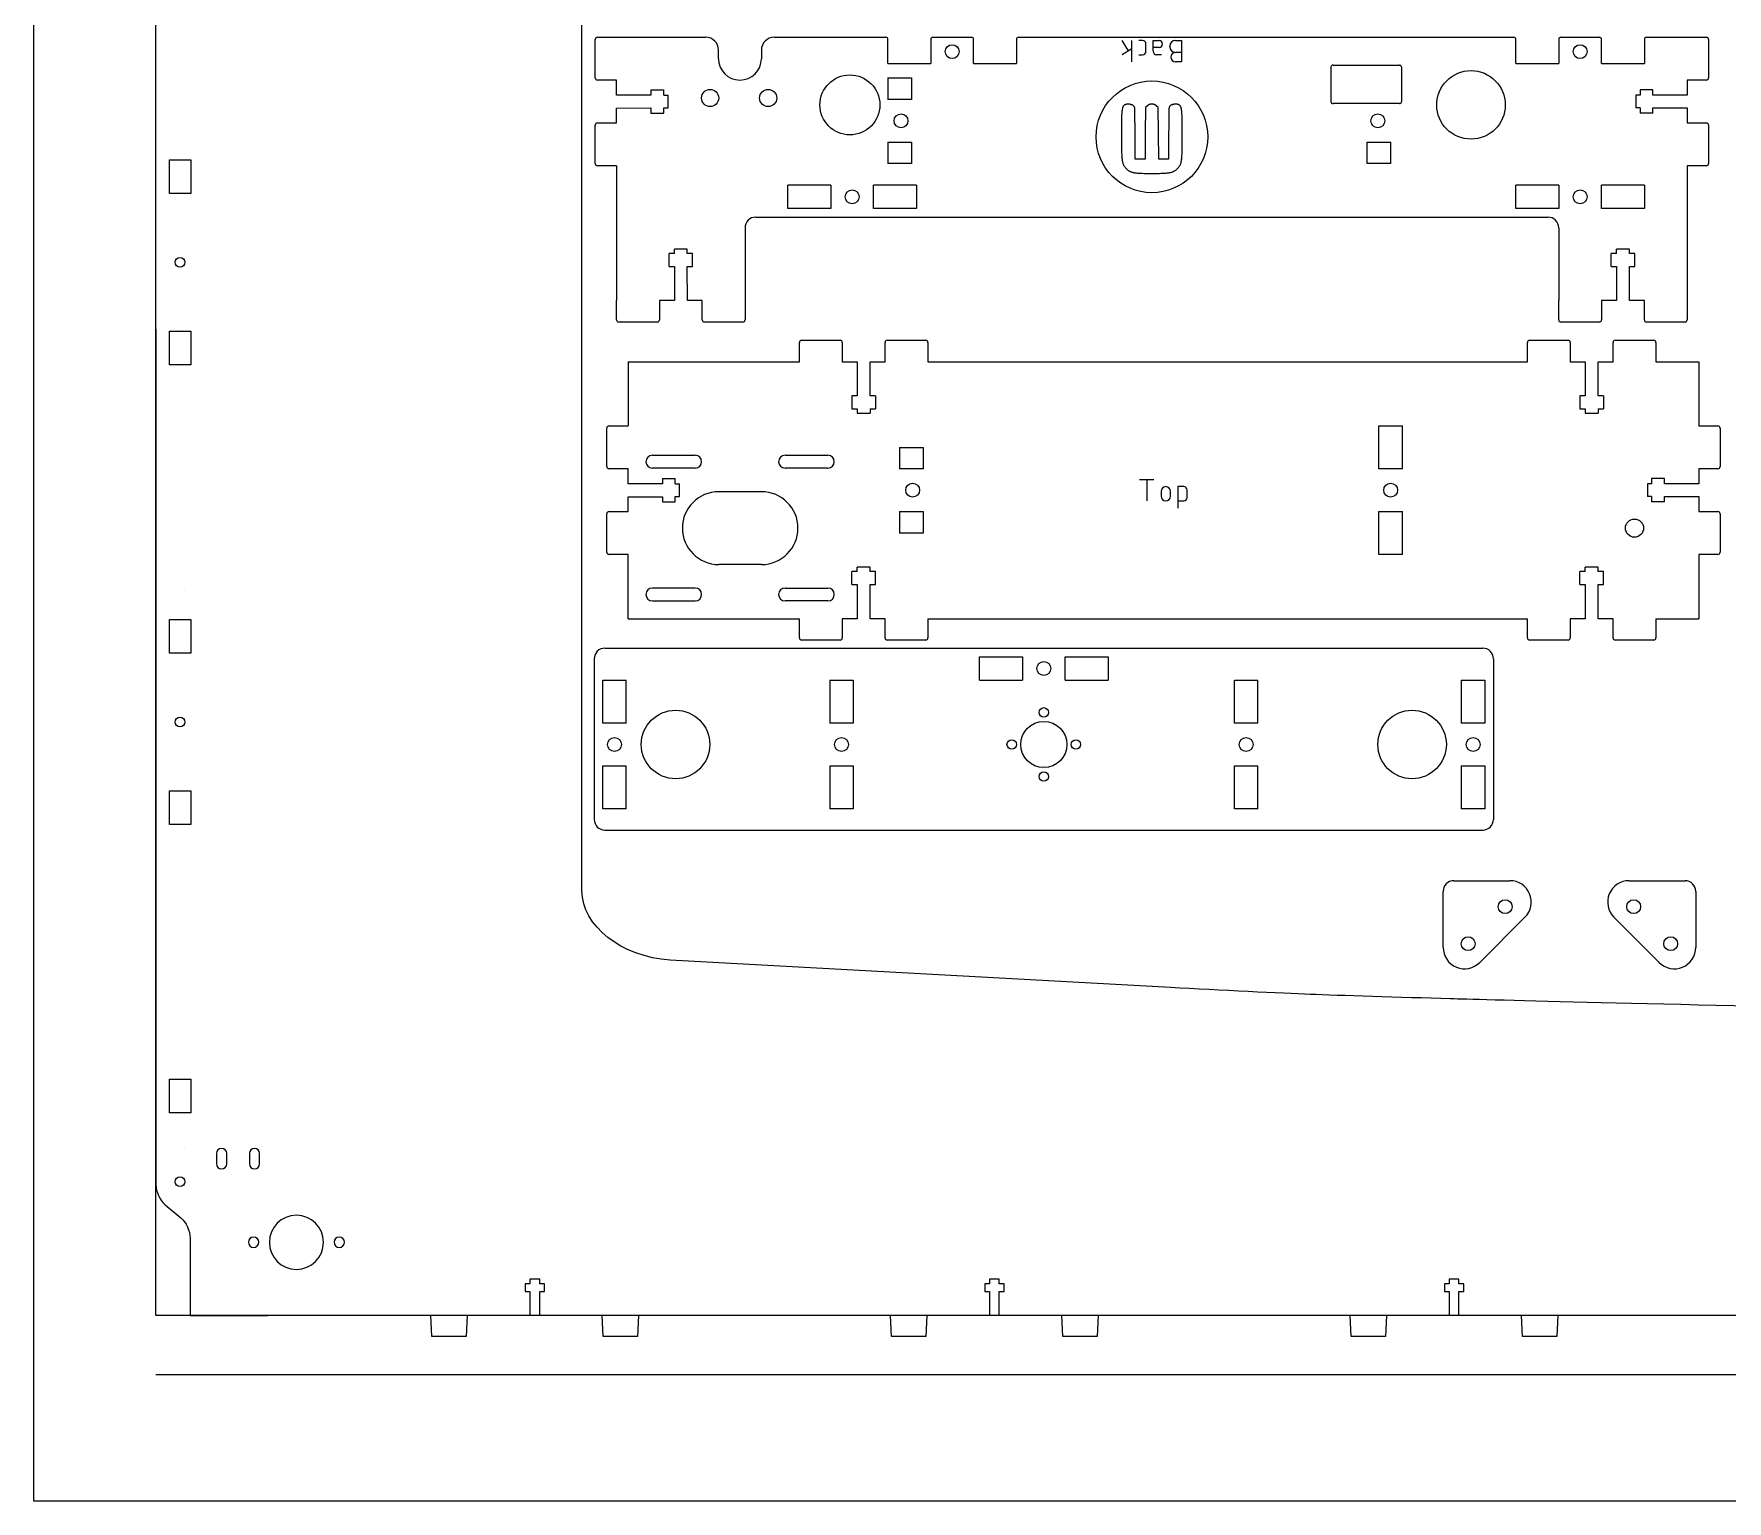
# Model space of a CAD drawing. Header units: millimetres. Extents: x 0 to 1200, y 0 to 900.
# Drawn here: x 0 to 395.4, y 0 to 342.6 of the extents above; entities that cross this region are included whole.
import ezdxf

# ---------------------------------------------------------------- set-up
doc = ezdxf.new("R2010")
doc.units = ezdxf.units.MM
doc.layers.get('0').update_dxf_attribs({"color": 1, "linetype": 'CONTINUOUS', "lineweight": 25, "true_color": 0xff0000})
for name, color, linetype, lineweight, true_color in [('Changes', 1, 'CONTINUOUS', 0, 0xff0000), ('Front', 1, 'CONTINUOUS', 0, 0xff0000), ('Laser Table', 3, 'CONTINUOUS', 0, 0x00ff00), ('New Front', 1, 'CONTINUOUS', 0, 0xff0000), ('Referance lines', 3, 'CONTINUOUS', 0, 0x00ff00), ('Text', 5, 'CONTINUOUS', 0, 0x0000ff)]:
    doc.layers.add(name, color=color, linetype=linetype, lineweight=lineweight, true_color=true_color)

msp = doc.modelspace()

# ---------------------------------------------------------------- linework, layer by layer
for p, q in [((131.09, 332.3), (131.09, 341.3)), ((131.59, 341.8), (136.09, 341.8)), ((136.09, 341.8), (156.89, 341.8)), ((172.89, 341.8), (198.96, 341.8)), ((199.46, 335.7), (199.46, 341.3)), ((209.46, 341.3), (209.46, 335.7)), ((209.96, 341.8), (218.96, 341.8)), ((219.46, 335.7), (219.46, 341.3)), ((229.46, 341.3), (229.46, 335.7)), ((229.96, 341.8), (345.59, 341.8)), ((346.09, 335.7), (346.09, 341.3)), ((356.09, 341.3), (356.09, 335.7)), ((356.59, 341.8), (365.59, 341.8)), ((366.09, 335.7), (366.09, 341.3)), ((376.09, 341.3), (376.09, 335.7)), ((376.59, 341.8), (386.09, 341.8)), ((386.09, 341.8), (390.59, 341.8)), ((391.09, 341.3), (391.09, 332.3)), ((159.89, 336.8), (159.89, 338.8)), ((169.89, 338.8), (169.89, 336.8)), ((199.46, 335.7), (209.46, 335.7)), ((199.46, 332.3), (199.46, 327.3)), ((199.46, 332.3), (204.96, 332.3)), ((204.96, 332.3), (204.96, 327.3)), ((219.46, 335.7), (229.46, 335.7)), ((302.89, 334.8), (302.89, 326.8)), ((303.39, 335.3), (318.89, 335.3)), ((319.39, 334.8), (319.39, 326.8)), ((346.09, 335.7), (356.09, 335.7)), ((366.09, 335.7), (376.09, 335.7)), ((136.09, 331.8), (131.59, 331.8)), ((136.08, 328.3), (136.09, 331.8)), ((144.09, 328.3), (136.08, 328.3)), ((144.09, 329.55), (147.09, 329.55)), ((144.09, 329.55), (144.09, 328.3)), ((147.09, 328.3), (147.09, 329.55)), ((147.09, 328.3), (148.09, 328.3)), ((148.09, 325.3), (148.09, 328.3)), ((375.09, 328.3), (374.09, 328.3)), ((374.09, 328.3), (374.09, 325.3)), ((378.09, 329.55), (375.09, 329.56)), ((375.09, 329.56), (375.09, 328.3)), ((378.09, 328.32), (378.09, 329.55)), ((386.09, 328.32), (378.09, 328.32)), ((390.59, 331.8), (386.09, 331.8)), ((386.09, 331.8), (386.09, 328.32)), ((136.09, 325.28), (144.09, 325.29)), ((136.09, 321.8), (136.09, 325.28)), ((144.09, 325.29), (144.09, 324.05)), ((147.09, 324.05), (147.09, 325.3)), ((147.09, 325.3), (148.09, 325.3)), ((204.96, 327.3), (199.46, 327.3)), ((318.89, 326.3), (303.39, 326.3)), ((375.09, 325.3), (374.09, 325.3)), ((375.09, 325.3), (375.09, 324.05)), ((378.09, 324.05), (378.09, 325.3)), ((378.09, 325.3), (386.09, 325.3)), ((386.09, 325.3), (386.09, 321.8)), ((131.09, 312.3), (131.09, 321.3)), ((131.59, 321.8), (136.09, 321.8)), ((144.09, 324.05), (147.09, 324.05)), ((378.09, 324.05), (375.09, 324.05)), ((386.09, 321.8), (390.59, 321.8)), ((391.09, 321.3), (391.09, 312.3)), ((199.46, 317.3), (199.46, 312.3)), ((199.46, 317.3), (204.96, 317.3)), ((204.96, 317.3), (204.96, 312.3)), ((311.39, 317.3), (316.89, 317.3)), ((311.39, 312.3), (311.39, 317.3)), ((316.89, 312.3), (316.89, 317.3)), ((136.09, 311.8), (131.59, 311.8)), ((136.09, 311.8), (136.09, 280.3)), ((204.96, 312.3), (199.46, 312.3)), ((316.89, 312.3), (311.39, 312.3)), ((390.59, 311.8), (386.09, 311.8)), ((386.09, 311.8), (386.09, 280.3)), ((186.09, 307.3), (176.09, 307.3)), ((176.09, 301.8), (176.09, 307.3)), ((186.09, 307.3), (186.09, 301.8)), ((206.09, 307.3), (196.09, 307.3)), ((196.09, 301.8), (196.09, 307.3)), ((206.09, 307.3), (206.09, 301.8)), ((356.09, 307.3), (346.09, 307.3)), ((346.09, 301.8), (346.09, 307.3)), ((356.09, 307.3), (356.09, 301.8)), ((376.09, 307.3), (366.09, 307.3)), ((366.09, 301.8), (366.09, 307.3)), ((376.09, 307.3), (376.09, 301.8)), ((186.09, 301.8), (176.09, 301.8)), ((206.09, 301.8), (196.09, 301.8)), ((356.09, 301.8), (346.09, 301.8)), ((376.09, 301.8), (366.09, 301.8)), ((166.09, 297.3), (166.09, 280.3)), ((168.59, 299.8), (353.59, 299.8)), ((356.09, 297.3), (356.09, 280.3)), ((149.59, 291.3), (148.34, 291.3)), ((148.34, 288.3), (148.34, 291.3)), ((152.59, 292.3), (149.59, 292.3)), ((149.59, 291.3), (149.59, 292.3)), ((152.59, 291.3), (152.59, 292.3)), ((153.84, 291.3), (152.59, 291.3)), ((153.84, 288.3), (153.84, 291.3)), ((369.59, 291.3), (368.34, 291.3)), ((368.34, 288.3), (368.34, 291.3)), ((372.59, 292.3), (369.59, 292.3)), ((369.59, 291.3), (369.59, 292.3)), ((372.59, 291.3), (372.59, 292.3)), ((373.84, 291.3), (372.59, 291.3)), ((373.84, 288.3), (373.84, 291.3)), ((148.34, 288.3), (149.59, 288.3)), ((149.59, 288.3), (149.59, 280.3)), ((152.6, 288.3), (153.84, 288.3)), ((152.61, 280.3), (152.6, 288.3)), ((368.34, 288.3), (369.59, 288.3)), ((369.59, 288.3), (369.59, 280.3)), ((372.6, 288.3), (373.84, 288.3)), ((372.61, 280.3), (372.6, 288.3)), ((136.09, 275.8), (136.09, 280.3)), ((146.09, 280.3), (146.09, 275.8)), ((149.59, 280.3), (146.09, 280.3)), ((156.09, 280.3), (152.61, 280.3)), ((156.09, 275.8), (156.09, 280.3)), ((166.09, 280.3), (166.09, 275.8)), ((356.09, 275.8), (356.09, 280.3)), ((366.09, 280.3), (366.09, 275.8)), ((369.59, 280.3), (366.09, 280.3)), ((376.09, 280.3), (372.61, 280.3)), ((376.09, 275.8), (376.09, 280.3)), ((386.09, 280.3), (386.09, 275.8)), ((145.59, 275.3), (136.59, 275.3)), ((165.59, 275.3), (156.59, 275.3)), ((365.59, 275.3), (356.59, 275.3)), ((385.59, 275.3), (376.59, 275.3)), ((178.79, 266.04), (178.79, 270.54)), ((179.29, 271.04), (188.29, 271.04)), ((188.79, 270.54), (188.79, 266.04)), ((198.79, 266.04), (198.79, 270.54)), ((199.29, 271.04), (208.29, 271.04)), ((208.79, 270.54), (208.79, 266.04)), ((348.79, 266.04), (348.79, 270.54)), ((349.29, 271.04), (358.29, 271.04)), ((358.79, 270.54), (358.79, 266.04)), ((368.79, 266.04), (368.79, 270.54)), ((369.29, 271.04), (378.29, 271.04)), ((378.79, 270.54), (378.79, 266.04)), ((138.79, 266.04), (138.79, 251.04)), ((138.79, 266.04), (178.79, 266.04)), ((188.79, 266.04), (192.27, 266.04)), ((192.27, 266.04), (192.27, 258.04)), ((195.29, 266.05), (198.79, 266.04)), ((195.29, 258.04), (195.29, 266.05)), ((208.79, 266.04), (348.79, 266.04)), ((358.79, 266.04), (362.27, 266.04)), ((362.27, 266.04), (362.27, 258.04)), ((365.29, 266.05), (368.79, 266.04)), ((365.29, 258.04), (365.29, 266.05)), ((378.79, 266.04), (388.79, 266.04)), ((388.79, 266.04), (388.79, 251.04)), ((191.04, 258.04), (191.03, 255.04)), ((192.27, 258.04), (191.04, 258.04)), ((196.54, 258.04), (195.29, 258.04)), ((196.54, 258.04), (196.53, 255.04)), ((361.04, 258.04), (361.03, 255.04)), ((362.27, 258.04), (361.04, 258.04)), ((366.54, 258.04), (365.29, 258.04)), ((366.54, 258.04), (366.53, 255.04)), ((191.03, 255.04), (192.29, 255.04)), ((192.29, 255.04), (192.29, 254.04)), ((192.29, 254.04), (195.29, 254.04)), ((195.29, 255.04), (195.29, 254.04)), ((195.29, 255.04), (196.53, 255.04)), ((361.03, 255.04), (362.29, 255.04)), ((362.29, 255.04), (362.29, 254.04)), ((362.29, 254.04), (365.29, 254.04)), ((365.29, 255.04), (365.29, 254.04)), ((365.29, 255.04), (366.53, 255.04)), ((133.79, 241.54), (133.79, 250.54)), ((134.29, 251.04), (138.79, 251.04)), ((314.09, 251.04), (319.59, 251.04)), ((314.09, 241.04), (314.09, 251.04)), ((319.59, 241.04), (319.59, 251.04)), ((388.79, 251.04), (393.29, 251.04)), ((393.79, 250.54), (393.79, 241.54)), ((202.16, 246.04), (202.16, 241.04)), ((202.16, 246.04), (207.66, 246.04)), ((207.66, 246.04), (207.66, 241.04)), ((144.44, 244.19), (154.44, 244.19)), ((175.43, 244.19), (185.43, 244.19)), ((138.79, 241.04), (134.29, 241.04)), ((138.78, 237.54), (138.79, 241.04)), ((146.79, 237.54), (138.78, 237.54)), ((154.44, 241.19), (144.44, 241.19)), ((146.79, 238.79), (149.79, 238.79)), ((146.79, 238.79), (146.79, 237.54)), ((149.79, 237.54), (149.79, 238.79)), ((149.79, 237.54), (150.79, 237.54)), ((150.79, 234.54), (150.79, 237.54)), ((185.43, 241.19), (175.43, 241.19)), ((207.66, 241.04), (202.16, 241.04)), ((319.59, 241.04), (314.09, 241.04)), ((377.79, 237.54), (376.79, 237.54)), ((376.79, 237.54), (376.79, 234.54)), ((380.79, 238.79), (377.79, 238.8)), ((377.79, 238.8), (377.79, 237.54)), ((380.79, 237.56), (380.79, 238.79)), ((388.79, 237.56), (380.79, 237.56)), ((393.29, 241.04), (388.79, 241.04)), ((388.79, 241.04), (388.79, 237.56)), ((138.79, 231.04), (138.79, 234.52)), ((138.79, 234.52), (146.79, 234.52)), ((146.79, 234.52), (146.79, 233.29)), ((149.79, 233.29), (149.79, 234.54)), ((149.79, 234.54), (150.79, 234.54)), ((169.94, 235.69), (159.94, 235.69)), ((377.79, 234.54), (376.79, 234.54)), ((377.79, 234.54), (377.79, 233.29)), ((380.79, 233.29), (380.79, 234.54)), ((380.79, 234.54), (388.79, 234.54)), ((388.79, 234.54), (388.79, 231.04)), ((133.79, 221.54), (133.79, 230.54)), ((134.29, 231.04), (138.79, 231.04)), ((146.79, 233.29), (149.79, 233.29)), ((202.16, 231.04), (202.16, 226.04)), ((202.16, 231.04), (207.66, 231.04)), ((207.66, 231.04), (207.66, 226.04)), ((314.09, 231.04), (319.59, 231.04)), ((314.09, 221.04), (314.09, 231.04)), ((319.59, 221.04), (319.59, 231.04)), ((380.79, 233.29), (377.79, 233.29)), ((388.79, 231.04), (393.29, 231.04)), ((393.79, 230.54), (393.79, 221.54)), ((207.66, 226.04), (202.16, 226.04)), ((138.79, 221.04), (134.29, 221.04)), ((138.79, 206.04), (138.79, 221.04)), ((169.94, 218.69), (159.94, 218.69)), ((195.29, 218.04), (192.29, 218.04)), ((192.29, 217.04), (192.29, 218.04)), ((195.29, 217.04), (195.29, 218.04)), ((319.59, 221.04), (314.09, 221.04)), ((365.29, 218.04), (362.29, 218.04)), ((362.29, 217.04), (362.29, 218.04)), ((365.29, 217.04), (365.29, 218.04)), ((388.79, 221.04), (388.79, 206.04)), ((393.29, 221.04), (388.79, 221.04)), ((192.29, 217.04), (191.04, 217.04)), ((191.04, 214.04), (191.04, 217.04)), ((191.04, 214.04), (192.29, 214.04)), ((192.29, 214.04), (192.29, 206.04)), ((196.54, 217.04), (195.29, 217.04)), ((195.3, 214.04), (196.54, 214.04)), ((195.3, 206.04), (195.3, 214.04)), ((196.54, 214.04), (196.54, 217.04)), ((362.29, 217.04), (361.04, 217.04)), ((361.04, 214.04), (361.04, 217.04)), ((361.04, 214.04), (362.29, 214.04)), ((362.29, 214.04), (362.29, 206.04)), ((366.54, 217.04), (365.29, 217.04)), ((365.3, 214.04), (366.54, 214.04)), ((365.3, 206.04), (365.3, 214.04)), ((366.54, 214.04), (366.54, 217.04)), ((154.44, 213.2), (144.44, 213.2)), ((144.44, 210.2), (154.44, 210.2)), ((175.43, 213.2), (185.43, 213.2)), ((185.43, 210.2), (175.43, 210.2)), ((138.79, 206.04), (178.79, 206.04)), ((178.79, 201.54), (178.79, 206.04)), ((188.79, 206.04), (188.79, 201.54)), ((192.29, 206.04), (188.79, 206.04)), ((198.79, 206.04), (195.3, 206.04)), ((198.79, 201.54), (198.79, 206.04)), ((208.79, 206.04), (348.79, 206.04)), ((208.79, 206.04), (208.79, 201.54)), ((348.79, 201.54), (348.79, 206.04)), ((358.79, 206.04), (358.79, 201.54)), ((362.29, 206.04), (358.79, 206.04)), ((368.79, 206.04), (365.3, 206.04)), ((368.79, 201.54), (368.79, 206.04)), ((378.79, 206.04), (378.79, 201.54)), ((378.79, 206.04), (388.79, 206.04)), ((133.35, 199.17), (338.35, 199.17)), ((188.29, 201.04), (179.29, 201.04)), ((208.29, 201.04), (199.29, 201.04)), ((358.29, 201.04), (349.29, 201.04)), ((378.29, 201.04), (369.29, 201.04)), ((130.85, 196.67), (130.85, 159.17)), ((220.85, 191.67), (220.85, 197.17)), ((220.85, 197.17), (230.85, 197.17)), ((230.85, 197.17), (230.85, 191.67)), ((240.85, 191.67), (240.85, 197.17)), ((240.85, 197.17), (250.85, 197.17)), ((250.85, 197.17), (250.85, 191.67)), ((340.85, 196.67), (340.85, 159.17)), ((132.85, 191.67), (138.35, 191.67)), ((132.85, 181.67), (132.85, 191.67)), ((138.35, 181.67), (138.35, 191.67)), ((185.85, 191.67), (185.85, 181.67)), ((185.85, 191.67), (191.35, 191.67)), ((191.35, 191.67), (191.35, 181.67)), ((220.85, 191.67), (230.85, 191.67)), ((240.85, 191.67), (250.85, 191.67)), ((280.35, 191.67), (285.85, 191.67)), ((280.35, 181.67), (280.35, 191.67)), ((285.85, 181.67), (285.85, 191.67)), ((333.35, 191.67), (333.35, 181.67)), ((333.35, 191.67), (338.85, 191.67)), ((338.85, 191.67), (338.85, 181.67)), ((138.35, 181.67), (132.85, 181.67)), ((191.35, 181.67), (185.85, 181.67)), ((285.85, 181.67), (280.35, 181.67)), ((338.85, 181.67), (333.35, 181.67)), ((132.85, 171.67), (138.35, 171.67)), ((132.85, 161.67), (132.85, 171.67)), ((138.35, 161.67), (138.35, 171.67)), ((185.85, 171.67), (185.85, 161.67)), ((185.85, 171.67), (191.35, 171.67)), ((191.35, 171.67), (191.35, 161.67)), ((280.35, 171.67), (285.85, 171.67)), ((280.35, 161.67), (280.35, 171.67)), ((285.85, 161.67), (285.85, 171.67)), ((333.35, 171.67), (333.35, 161.67)), ((333.35, 171.67), (338.85, 171.67)), ((338.85, 171.67), (338.85, 161.67)), ((138.35, 161.67), (132.85, 161.67)), ((191.35, 161.67), (185.85, 161.67)), ((285.85, 161.67), (280.35, 161.67)), ((338.85, 161.67), (333.35, 161.67)), ((133.35, 156.67), (338.35, 156.67)), ((329.1, 129.3), (329.1, 142.37)), ((329.1, 129.3), (329.1, 142.37)), ((331.6, 144.87), (344.68, 144.87)), ((331.6, 144.87), (344.68, 144.87)), ((372.53, 144.87), (385.6, 144.87)), ((372.53, 144.87), (385.6, 144.87)), ((388.1, 142.37), (388.1, 129.3)), ((388.1, 142.37), (388.1, 129.3)), ((348.21, 136.34), (337.64, 125.76)), ((348.21, 136.34), (337.64, 125.76)), ((368.99, 136.34), (379.57, 125.76)), ((368.99, 136.34), (379.57, 125.76))]:
    msp.add_line(p, q)
for centre, radius in [((214.46, 338.45), 1.62), ((361.09, 338.45), 1.62), ((190.56, 326.01), 7), ((335.61, 326.01), 8), ((157.92, 327.62), 2), ((171.48, 327.62), 2), ((202.51, 322.3), 1.62), ((313.84, 322.3), 1.62), ((191.09, 304.55), 1.62), ((361.09, 304.55), 1.62), ((205.21, 236.04), 1.62), ((316.84, 236.04), 1.62), ((373.79, 227.19), 2.12), ((235.85, 194.42), 1.62), ((149.85, 176.67), 8), ((321.85, 176.67), 8), ((135.6, 176.67), 1.62), ((188.6, 176.67), 1.62), ((283.1, 176.67), 1.62), ((336.1, 176.67), 1.62), ((343.6, 138.8), 1.62), ((343.6, 138.8), 1.62), ((373.6, 138.8), 1.62), ((373.6, 138.8), 1.62), ((334.95, 130.15), 1.62), ((334.95, 130.15), 1.62), ((382.25, 130.15), 1.62), ((382.25, 130.15), 1.62)]:
    msp.add_circle(centre, radius)
for centre, radius, start, end in [((131.59, 341.3), 0.5, 90, 180), ((156.89, 338.8), 3, 0, 90), ((156.89, 338.8), 3, 0, 90), ((172.89, 338.8), 3, 90, 180), ((172.89, 338.8), 3, 90, 180), ((198.96, 341.3), 0.5, 0, 90), ((209.96, 341.3), 0.5, 90, 180), ((218.96, 341.3), 0.5, 0, 90), ((229.96, 341.3), 0.5, 90, 180), ((345.59, 341.3), 0.5, 0, 90), ((356.59, 341.3), 0.5, 90, 180), ((365.59, 341.3), 0.5, 0, 90), ((376.59, 341.3), 0.5, 90, 180), ((390.59, 341.3), 0.5, 360, 90), ((164.89, 336.8), 5, 180, 360), ((131.59, 332.3), 0.5, 180, 270), ((303.39, 334.8), 0.5, 90, 180), ((318.89, 334.8), 0.5, 0, 90), ((390.59, 332.3), 0.5, 270, 360), ((303.39, 326.8), 0.5, 180, 270), ((318.89, 326.8), 0.5, 270, 0), ((131.59, 321.3), 0.5, 90, 180), ((390.59, 321.3), 0.5, 360, 90), ((131.59, 312.3), 0.5, 180, 270), ((390.59, 312.3), 0.5, 270, 360), ((168.59, 297.3), 2.5, 90, 180), ((353.59, 297.3), 2.5, 0, 90), ((136.59, 275.8), 0.5, 180, 270), ((145.59, 275.8), 0.5, 270, 360), ((156.59, 275.8), 0.5, 180, 270), ((165.59, 275.8), 0.5, 270, 360), ((356.59, 275.8), 0.5, 180, 270), ((365.59, 275.8), 0.5, 270, 360), ((376.59, 275.8), 0.5, 180, 270), ((385.59, 275.8), 0.5, 270, 360), ((179.29, 270.54), 0.5, 90, 180), ((188.29, 270.54), 0.5, 0, 90), ((199.29, 270.54), 0.5, 90, 180), ((208.29, 270.54), 0.5, 0, 90), ((349.29, 270.54), 0.5, 90, 180), ((358.29, 270.54), 0.5, 0, 90), ((369.29, 270.54), 0.5, 90, 180), ((378.29, 270.54), 0.5, 0, 90), ((134.29, 250.54), 0.5, 90, 180), ((393.29, 250.54), 0.5, 360, 90), ((134.29, 241.54), 0.5, 180, 270), ((144.44, 242.69), 1.5, 90, 270), ((154.44, 242.69), 1.5, 270, 90), ((175.43, 242.69), 1.5, 90, 270), ((185.43, 242.69), 1.5, 270, 90), ((393.29, 241.54), 0.5, 270, 360), ((159.94, 227.19), 8.5, 90, 270), ((169.94, 227.19), 8.5, 270, 90), ((134.29, 230.54), 0.5, 90, 180), ((393.29, 230.54), 0.5, 360, 90), ((134.29, 221.54), 0.5, 180, 270), ((393.29, 221.54), 0.5, 270, 360), ((144.44, 211.7), 1.5, 90, 270), ((154.44, 211.7), 1.5, 270, 90), ((175.43, 211.7), 1.5, 90, 270), ((185.43, 211.7), 1.5, 270, 90), ((133.35, 196.67), 2.5, 90, 180), ((179.29, 201.54), 0.5, 180, 270), ((188.29, 201.54), 0.5, 270, 360), ((199.29, 201.54), 0.5, 180, 270), ((208.29, 201.54), 0.5, 270, 360), ((338.35, 196.67), 2.5, 0, 90), ((349.29, 201.54), 0.5, 180, 270), ((358.29, 201.54), 0.5, 270, 360), ((369.29, 201.54), 0.5, 180, 270), ((378.29, 201.54), 0.5, 270, 360), ((133.35, 159.17), 2.5, 180, 270), ((338.35, 159.17), 2.5, 270, 0), ((331.6, 142.37), 2.5, 90, 180), ((331.6, 142.37), 2.5, 90, 180), ((344.68, 139.87), 5, 315, 90), ((344.68, 139.87), 5, 315, 90), ((372.53, 139.87), 5, 90, 225), ((372.53, 139.87), 5, 90, 225), ((385.6, 142.37), 2.5, 0, 90), ((385.6, 142.37), 2.5, 0, 90), ((334.1, 129.3), 5, 180, 315), ((334.1, 129.3), 5, 180, 315), ((383.1, 129.3), 5, 225, 0), ((383.1, 129.3), 5, 225, 0)]:
    msp.add_arc(centre, radius, start, end)
at = {"layer": 'Changes'}
for centre, radius in [((235.85, 176.67), 5.37), ((235.85, 184.17), 1.1), ((228.35, 176.67), 1.1), ((243.35, 176.67), 1.1), ((235.85, 169.17), 1.1)]:
    msp.add_circle(centre, radius, dxfattribs=at)
at = {"layer": 'Front', "color": 1, "true_color": 0xff0000}
for points in [[(42.64, 81.16), (42.64, 78.76)], [(45.04, 78.76), (45.04, 81.16), (45.04, 81.16)], [(50.32, 81.16), (50.32, 78.76)], [(52.72, 78.76), (52.72, 81.16), (52.72, 81.16)]]:
    msp.add_lwpolyline(points, dxfattribs=at)
for points in [[(43.84, 82.36), (43.18, 82.36), (42.64, 81.82), (42.64, 81.16)], [(45.04, 81.16), (45.04, 81.82), (44.51, 82.36), (43.84, 82.36)], [(51.52, 82.36), (50.86, 82.36), (50.32, 81.82), (50.32, 81.16)], [(52.72, 81.16), (52.72, 81.82), (52.19, 82.36), (51.52, 82.36)], [(42.64, 78.76), (42.64, 78.1), (43.18, 77.56), (43.84, 77.56)], [(43.84, 77.56), (44.51, 77.56), (45.04, 78.1), (45.04, 78.76)], [(50.32, 78.76), (50.32, 78.1), (50.86, 77.56), (51.52, 77.56)], [(51.52, 77.56), (52.19, 77.56), (52.72, 78.1), (52.72, 78.76)]]:
    msp.add_open_spline(points, degree=3, dxfattribs=at)
at = {"layer": 'Laser Table'}
msp.add_line((0, 0), (0, 900), dxfattribs=at)
at = {"layer": 'Laser Table', "color": 3, "true_color": 0x00ff00}
msp.add_line((1200, 0), (0, 0), dxfattribs=at)
at = {"layer": 'New Front', "color": 1, "true_color": 0xff0000}
for p, q in [((28.5, 73.87), (28.5, 826)), ((36.5, 61.48), (36.5, 43.32)), ((118.12, 51.85), (115.83, 51.85)), ((115.83, 51.85), (115.83, 50.7)), ((118.12, 50.7), (118.12, 51.85)), ((225.46, 51.85), (223.17, 51.85)), ((223.17, 51.85), (223.17, 50.7)), ((225.46, 50.7), (225.46, 51.85)), ((332.8, 51.85), (330.51, 51.85)), ((330.51, 51.85), (330.51, 50.7)), ((332.8, 50.7), (332.8, 51.85)), ((115.83, 50.7), (114.71, 50.7)), ((114.71, 50.7), (114.71, 48.94)), ((114.71, 48.94), (115.83, 48.94)), ((115.83, 48.94), (115.83, 43.32)), ((119.24, 50.7), (118.12, 50.7)), ((118.12, 43.32), (118.12, 48.94)), ((118.12, 48.94), (119.24, 48.94)), ((119.24, 48.94), (119.24, 50.7)), ((223.17, 50.7), (222.05, 50.7)), ((222.05, 50.7), (222.05, 48.94)), ((222.05, 48.94), (223.17, 48.94)), ((223.17, 48.94), (223.17, 43.32)), ((226.58, 50.7), (225.46, 50.7)), ((225.46, 43.32), (225.46, 48.94)), ((225.46, 48.94), (226.58, 48.94)), ((226.58, 48.94), (226.58, 50.7)), ((330.51, 50.7), (329.39, 50.7)), ((329.39, 50.7), (329.39, 48.94)), ((329.39, 48.94), (330.51, 48.94)), ((330.51, 48.94), (330.51, 43.32)), ((333.92, 50.7), (332.8, 50.7)), ((332.8, 43.32), (332.8, 48.94)), ((332.8, 48.94), (333.92, 48.94)), ((333.92, 48.94), (333.92, 50.7)), ((36.5, 43.32), (54.61, 43.32)), ((92.74, 43.32), (53.41, 43.32)), ((92.94, 38.45), (92.74, 43.32)), ((101.17, 43.32), (100.97, 38.45)), ((115.83, 43.32), (101.17, 43.32)), ((132.75, 43.32), (118.12, 43.32)), ((132.95, 38.45), (132.75, 43.32)), ((141.19, 43.32), (140.99, 38.45)), ((200.08, 43.32), (141.19, 43.32)), ((200.28, 38.45), (200.08, 43.32)), ((208.51, 43.32), (208.31, 38.45)), ((223.17, 43.32), (208.51, 43.32)), ((240.09, 43.32), (225.46, 43.32)), ((240.29, 38.45), (240.09, 43.32)), ((248.53, 43.32), (248.33, 38.45)), ((307.42, 43.32), (248.53, 43.32)), ((307.62, 38.45), (307.42, 43.32)), ((315.85, 43.32), (315.65, 38.45)), ((330.51, 43.32), (315.85, 43.32)), ((347.43, 43.32), (332.8, 43.32)), ((347.63, 38.45), (347.43, 43.32)), ((355.87, 43.32), (355.67, 38.45)), ((414.76, 43.32), (355.87, 43.32)), ((100.97, 38.45), (92.94, 38.45)), ((140.99, 38.45), (132.95, 38.45)), ((208.31, 38.45), (200.28, 38.45)), ((248.33, 38.45), (240.29, 38.45)), ((315.65, 38.45), (307.62, 38.45)), ((355.67, 38.45), (347.63, 38.45))]:
    msp.add_line(p, q, dxfattribs=at)
for points in [[(127.98, 142.52), (127.98, 753.22)], [(31.66, 305.32), (31.66, 313.2), (36.62, 313.2), (36.62, 305.32), (31.66, 305.32), (31.66, 305.32)], [(35.27, 289.26), (35.27, 289.26)], [(28.5, 273.67), (28.5, 73.87)], [(31.66, 265.32), (31.66, 273.2), (36.62, 273.2), (36.62, 265.32), (31.66, 265.32), (31.66, 265.32)], [(35.27, 212.66), (35.27, 212.66)], [(31.66, 197.98), (31.66, 205.86), (36.62, 205.86), (36.62, 197.98), (31.66, 197.98), (31.66, 197.98)], [(35.27, 181.92), (35.27, 181.92)], [(31.66, 157.98), (31.66, 165.86), (36.62, 165.86), (36.62, 157.98), (31.66, 157.98), (31.66, 157.98)], [(265.46, 119.92), (148.62, 126.3)], [(31.66, 90.64), (31.66, 98.52), (36.62, 98.52), (36.62, 90.64), (31.66, 90.64), (31.66, 90.64)], [(190.53, 92.27), (190.53, 92.27)], [(35.14, 82.25), (35.14, 82.25)], [(35.27, 74.58), (35.27, 74.58)], [(30.66, 69.22), (34.34, 66.13)], [(51.32, 59.24), (51.32, 59.24)], [(71.32, 59.24), (71.32, 59.24)], [(61.32, 54.12), (61.32, 54.12)]]:
    msp.add_lwpolyline(points, dxfattribs=at)
for points in [[(33, 289.26), (33, 289.89), (33.51, 290.4), (34.14, 290.4)], [(34.14, 288.12), (33.51, 288.12), (33, 288.63), (33, 289.26)], [(34.14, 290.4), (34.76, 290.4), (35.27, 289.89), (35.27, 289.26)], [(35.27, 289.26), (35.27, 288.63), (34.76, 288.12), (34.14, 288.12)], [(33, 181.92), (33, 182.55), (33.51, 183.06), (34.14, 183.06)], [(34.14, 180.78), (33.51, 180.78), (33, 181.29), (33, 181.92)], [(34.14, 183.06), (34.76, 183.06), (35.27, 182.55), (35.27, 181.92)], [(35.27, 181.92), (35.27, 181.29), (34.76, 180.78), (34.14, 180.78)], [(148.62, 126.3), (137.27, 127.03), (127.98, 134.33), (127.98, 142.52)], [(298.06, 118.32), (291.5, 118.58), (276.83, 119.29), (265.46, 119.92)], [(330.71, 117.29), (319.32, 117.6), (304.63, 118.07), (298.06, 118.32)], [(571.68, 112.99), (486.86, 112.99), (330.71, 117.29), (330.71, 117.29)], [(33, 74.58), (33, 75.21), (33.51, 75.72), (34.14, 75.72)], [(34.14, 75.72), (34.76, 75.72), (35.27, 75.21), (35.27, 74.58)], [(28.5, 73.87), (28.5, 72.31), (29.47, 70.22), (30.66, 69.22)], [(34.14, 73.44), (33.51, 73.44), (33, 73.95), (33, 74.58)], [(35.27, 74.58), (35.27, 73.95), (34.76, 73.44), (34.14, 73.44)], [(34.34, 66.13), (35.53, 65.13), (36.5, 63.04), (36.5, 61.48)], [(61.32, 66.76), (57.83, 66.76), (55, 63.93), (55, 60.44)], [(67.64, 60.44), (67.64, 63.93), (64.81, 66.76), (61.32, 66.76)], [(51.32, 61.64), (50.66, 61.64), (50.12, 61.1), (50.12, 60.44)], [(50.12, 60.44), (50.12, 59.77), (50.66, 59.24), (51.32, 59.24)], [(52.52, 60.44), (52.52, 61.1), (51.98, 61.64), (51.32, 61.64)], [(51.32, 59.24), (51.98, 59.24), (52.52, 59.77), (52.52, 60.44)], [(55, 60.44), (55, 56.95), (57.83, 54.12), (61.32, 54.12)], [(61.32, 54.12), (64.81, 54.12), (67.64, 56.95), (67.64, 60.44)], [(71.32, 61.64), (70.66, 61.64), (70.12, 61.1), (70.12, 60.44)], [(70.12, 60.44), (70.12, 59.77), (70.66, 59.24), (71.32, 59.24)], [(72.52, 60.44), (72.52, 61.1), (71.98, 61.64), (71.32, 61.64)], [(71.32, 59.24), (71.98, 59.24), (72.52, 59.77), (72.52, 60.44)]]:
    msp.add_open_spline(points, degree=3, dxfattribs=at)
at = {"layer": 'Referance lines', "color": 3, "true_color": 0x00ff00}
for p, q in [((28.5, 43.32), (28.5, 856.68)), ((1171.5, 43.32), (28.5, 43.32))]:
    msp.add_line(p, q, dxfattribs=at)
at = {"layer": 'Referance lines'}
msp.add_line((1171.5, 29.5), (28.5, 29.51), dxfattribs=at)
at = {"layer": 'Text'}
for p, q in [((255.63, 338.65), (254.14, 341.05)), ((256.37, 336.05), (256.37, 341.05)), ((258.87, 341.05), (258.03, 341.05)), ((259.7, 338.55), (259.7, 340.22)), ((261.37, 338.55), (261.37, 341.05)), ((261.37, 341.05), (262.75, 341.05)), ((266.59, 341.05), (268.03, 341.05)), ((268.03, 341.05), (268.03, 336.05)), ((256.37, 339.11), (254.14, 337.72)), ((258.03, 337.72), (258.87, 337.72)), ((262.75, 339.39), (261.37, 339.39)), ((263.31, 337.72), (262.2, 337.72)), ((265.25, 339.61), (265.25, 339.72)), ((268.03, 338.27), (266.59, 338.27)), ((268.03, 336.05), (266.64, 336.05)), ((258.23, 238.54), (261.56, 238.54)), ((259.9, 238.54), (259.9, 233.54)), ((263.23, 235.76), (263.23, 234.65)), ((265.45, 234.65), (265.45, 235.76)), ((268.51, 236.87), (267.12, 236.87)), ((267.12, 236.87), (267.12, 231.87)), ((267.12, 233.54), (268.51, 233.54)), ((269.34, 234.37), (269.34, 236.04))]:
    msp.add_line(p, q, dxfattribs=at)
at = {"layer": 'Text', "lineweight": 5}
for p, q in [((254.08, 324.36), (254.06, 324.14)), ((254.09, 324.55), (254.08, 324.36)), ((254.11, 324.73), (254.09, 324.55)), ((254.14, 324.89), (254.11, 324.73)), ((254.16, 325.04), (254.14, 324.89)), ((254.19, 325.18), (254.16, 325.04)), ((254.22, 325.3), (254.19, 325.18)), ((254.25, 325.4), (254.22, 325.3)), ((254.29, 325.5), (254.25, 325.4)), ((254.33, 325.59), (254.29, 325.5)), ((254.37, 325.66), (254.33, 325.59)), ((254.41, 325.73), (254.37, 325.66)), ((254.46, 325.79), (254.41, 325.73)), ((254.51, 325.85), (254.46, 325.79)), ((254.57, 325.9), (254.51, 325.85)), ((254.63, 325.94), (254.57, 325.9)), ((254.69, 325.99), (254.63, 325.94)), ((254.76, 326.03), (254.69, 325.99)), ((254.83, 326.06), (254.76, 326.03)), ((254.76, 326.03), (254.76, 326.03)), ((254.9, 326.09), (254.83, 326.06)), ((254.97, 326.12), (254.9, 326.09)), ((255.05, 326.14), (254.97, 326.12)), ((255.13, 326.16), (255.05, 326.14)), ((255.22, 326.18), (255.13, 326.16)), ((255.3, 326.19), (255.22, 326.18)), ((255.39, 326.19), (255.3, 326.19)), ((255.48, 326.19), (255.39, 326.19)), ((255.57, 326.19), (255.48, 326.19)), ((255.66, 326.19), (255.57, 326.19)), ((255.75, 326.18), (255.66, 326.19)), ((255.84, 326.17), (255.75, 326.18)), ((255.93, 326.15), (255.84, 326.17)), ((256.02, 326.13), (255.93, 326.15)), ((256.11, 326.11), (256.02, 326.13)), ((256.2, 326.08), (256.11, 326.11)), ((256.28, 326.06), (256.2, 326.08)), ((256.37, 326.02), (256.28, 326.06)), ((256.45, 325.99), (256.37, 326.02)), ((256.53, 325.95), (256.45, 325.99)), ((256.6, 325.91), (256.53, 325.95)), ((256.67, 325.87), (256.6, 325.91)), ((256.74, 325.83), (256.67, 325.87)), ((256.8, 325.78), (256.74, 325.83)), ((256.85, 325.73), (256.8, 325.78)), ((256.91, 325.68), (256.85, 325.73)), ((256.95, 325.63), (256.91, 325.68)), ((256.99, 325.57), (256.95, 325.63)), ((257.02, 325.52), (256.99, 325.57)), ((257.05, 325.46), (257.02, 325.52)), ((257.06, 325.44), (257.05, 325.46)), ((257.06, 325.4), (257.06, 325.44)), ((257.07, 325.34), (257.06, 325.4)), ((257.07, 325.27), (257.07, 325.34)), ((257.08, 325.19), (257.07, 325.27)), ((257.08, 325.09), (257.08, 325.19)), ((257.09, 324.98), (257.08, 325.09)), ((257.09, 324.85), (257.09, 324.98)), ((257.1, 324.72), (257.09, 324.85)), ((257.1, 324.56), (257.1, 324.72)), ((257.11, 324.4), (257.1, 324.56)), ((257.11, 324.23), (257.11, 324.4)), ((259.58, 325.41), (259.53, 319.38)), ((260.04, 325.81), (259.58, 325.41)), ((260.11, 325.86), (260.04, 325.81)), ((260.17, 325.91), (260.11, 325.86)), ((260.23, 325.95), (260.17, 325.91)), ((260.29, 325.99), (260.23, 325.95)), ((260.36, 326.03), (260.29, 325.99)), ((260.42, 326.06), (260.36, 326.03)), ((260.49, 326.09), (260.42, 326.06)), ((260.56, 326.12), (260.49, 326.09)), ((260.63, 326.14), (260.56, 326.12)), ((260.7, 326.16), (260.63, 326.14)), ((260.76, 326.18), (260.7, 326.16)), ((260.83, 326.19), (260.76, 326.18)), ((260.9, 326.2), (260.83, 326.19)), ((260.97, 326.21), (260.9, 326.2)), ((261.04, 326.21), (260.97, 326.21)), ((261.11, 326.21), (261.04, 326.21)), ((261.18, 326.21), (261.11, 326.21)), ((261.25, 326.2), (261.18, 326.21)), ((261.32, 326.19), (261.25, 326.2)), ((261.39, 326.18), (261.32, 326.19)), ((261.46, 326.16), (261.39, 326.18)), ((261.53, 326.14), (261.46, 326.16)), ((261.6, 326.12), (261.53, 326.14)), ((261.67, 326.09), (261.6, 326.12)), ((261.73, 326.06), (261.67, 326.09)), ((261.8, 326.03), (261.73, 326.06)), ((261.86, 325.99), (261.8, 326.03)), ((261.93, 325.95), (261.86, 325.99)), ((261.99, 325.91), (261.93, 325.95)), ((262.05, 325.86), (261.99, 325.91)), ((262.11, 325.81), (262.05, 325.86)), ((262.58, 325.41), (262.11, 325.81)), ((262.63, 319.38), (262.58, 325.41)), ((265.06, 324.56), (265.05, 324.4)), ((265.05, 324.4), (265.05, 324.23)), ((265.07, 324.85), (265.06, 324.72)), ((265.06, 324.72), (265.06, 324.56)), ((265.08, 325.09), (265.07, 324.98)), ((265.07, 324.98), (265.07, 324.85)), ((265.09, 325.27), (265.08, 325.19)), ((265.08, 325.19), (265.08, 325.09)), ((265.1, 325.4), (265.09, 325.34)), ((265.09, 325.34), (265.09, 325.27)), ((265.11, 325.46), (265.1, 325.44)), ((265.1, 325.44), (265.1, 325.4)), ((265.13, 325.52), (265.11, 325.46)), ((265.17, 325.57), (265.13, 325.52)), ((265.21, 325.63), (265.17, 325.57)), ((265.25, 325.68), (265.21, 325.63)), ((265.3, 325.73), (265.25, 325.68)), ((265.35, 325.78), (265.3, 325.73)), ((265.41, 325.83), (265.35, 325.78)), ((265.48, 325.87), (265.41, 325.83)), ((265.55, 325.91), (265.48, 325.87)), ((265.62, 325.95), (265.55, 325.91)), ((265.69, 325.99), (265.62, 325.95)), ((265.77, 326.02), (265.69, 325.99)), ((265.85, 326.05), (265.77, 326.02)), ((265.93, 326.08), (265.85, 326.05)), ((266.02, 326.11), (265.93, 326.08)), ((266.11, 326.13), (266.02, 326.11)), ((266.19, 326.15), (266.11, 326.13)), ((266.28, 326.16), (266.19, 326.15)), ((266.37, 326.18), (266.28, 326.16)), ((266.46, 326.19), (266.37, 326.18)), ((266.55, 326.19), (266.46, 326.19)), ((266.64, 326.19), (266.55, 326.19)), ((266.73, 326.19), (266.64, 326.19)), ((266.82, 326.19), (266.73, 326.19)), ((266.9, 326.18), (266.82, 326.19)), ((266.99, 326.16), (266.9, 326.18)), ((267.07, 326.15), (266.99, 326.16)), ((267.15, 326.13), (267.07, 326.15)), ((267.22, 326.1), (267.15, 326.13)), ((267.3, 326.07), (267.22, 326.1)), ((267.37, 326.04), (267.3, 326.07)), ((267.44, 326), (267.37, 326.04)), ((267.5, 325.96), (267.44, 326)), ((267.56, 325.91), (267.5, 325.96)), ((267.62, 325.86), (267.56, 325.91)), ((267.68, 325.81), (267.62, 325.86)), ((267.73, 325.75), (267.68, 325.81)), ((267.77, 325.68), (267.73, 325.75)), ((267.82, 325.61), (267.77, 325.68)), ((267.86, 325.52), (267.82, 325.61)), ((267.9, 325.42), (267.86, 325.52)), ((267.93, 325.32), (267.9, 325.42)), ((267.96, 325.19), (267.93, 325.32)), ((267.99, 325.06), (267.96, 325.19)), ((268.02, 324.91), (267.99, 325.06)), ((268.04, 324.75), (268.02, 324.91)), ((268.06, 324.56), (268.04, 324.75)), ((268.08, 324.36), (268.06, 324.56)), ((268.1, 324.15), (268.08, 324.36)), ((253.99, 321.21), (253.98, 320.76)), ((253.98, 320.76), (253.98, 320.28)), ((254, 322.41), (253.99, 322.04)), ((253.99, 322.04), (253.99, 321.64)), ((253.99, 321.64), (253.99, 321.21)), ((254.01, 323.08), (254, 322.76)), ((254, 322.76), (254, 322.41)), ((254.02, 323.38), (254.01, 323.08)), ((254.03, 323.65), (254.02, 323.38)), ((254.04, 323.91), (254.03, 323.65)), ((254.06, 324.14), (254.04, 323.91)), ((257.11, 324.04), (257.11, 324.23)), ((257.12, 323.84), (257.11, 324.04)), ((257.12, 323.64), (257.12, 323.84)), ((257.13, 323.42), (257.12, 323.64)), ((257.13, 323.19), (257.13, 323.42)), ((257.13, 322.96), (257.13, 323.19)), ((257.14, 322.71), (257.13, 322.96)), ((257.14, 322.46), (257.14, 322.71)), ((257.14, 322.2), (257.14, 322.46)), ((257.14, 321.93), (257.14, 322.2)), ((257.15, 321.66), (257.14, 321.93)), ((257.15, 321.38), (257.15, 321.66)), ((257.15, 321.09), (257.15, 321.38)), ((257.15, 320.8), (257.15, 321.09)), ((257.15, 320.5), (257.15, 320.8)), ((257.15, 320.2), (257.15, 320.5)), ((265.02, 322.2), (265.01, 321.93)), ((265.01, 321.93), (265.01, 321.66)), ((265.01, 321.66), (265.01, 321.38)), ((265.01, 321.38), (265.01, 321.09)), ((265.01, 321.09), (265.01, 320.8)), ((265.01, 320.8), (265.01, 320.5)), ((265.01, 320.5), (265.01, 320.2)), ((265.03, 322.96), (265.02, 322.71)), ((265.02, 322.71), (265.02, 322.46)), ((265.02, 322.46), (265.02, 322.2)), ((265.04, 323.64), (265.03, 323.42)), ((265.03, 323.42), (265.03, 323.19)), ((265.03, 323.19), (265.03, 322.96)), ((265.05, 324.23), (265.04, 324.04)), ((265.04, 324.04), (265.04, 323.84)), ((265.04, 323.84), (265.04, 323.64)), ((268.11, 323.91), (268.1, 324.15)), ((268.13, 323.65), (268.11, 323.91)), ((268.14, 323.36), (268.13, 323.65)), ((268.15, 323.06), (268.14, 323.36)), ((268.15, 322.72), (268.15, 323.06)), ((268.16, 322.37), (268.15, 322.72)), ((268.17, 321.99), (268.16, 322.37)), ((268.17, 321.58), (268.17, 321.99)), ((268.17, 321.14), (268.17, 321.58)), ((268.17, 320.67), (268.17, 321.14)), ((268.18, 320.17), (268.17, 320.67)), ((253.98, 320.28), (253.98, 319.76)), ((253.98, 319.76), (253.98, 319.22)), ((253.98, 319.22), (253.98, 318.62)), ((253.98, 318.62), (253.98, 318.05)), ((253.98, 318.05), (253.98, 317.52)), ((253.98, 317.52), (253.99, 317.02)), ((253.99, 317.02), (253.99, 316.56)), ((253.99, 316.56), (253.99, 316.12)), ((257.15, 319.9), (257.15, 320.2)), ((257.15, 319.59), (257.15, 319.9)), ((257.15, 319.27), (257.15, 319.59)), ((257.15, 313.36), (257.15, 319.27)), ((259.53, 319.38), (259.48, 313.36)), ((262.68, 313.36), (262.63, 319.38)), ((265.01, 320.2), (265, 319.9)), ((265, 319.9), (265, 319.59)), ((265, 319.59), (265, 319.27)), ((265, 319.27), (265, 313.36)), ((268.16, 315.95), (268.17, 316.39)), ((268.17, 317.36), (268.18, 317.9)), ((268.17, 316.86), (268.17, 317.36)), ((268.17, 316.39), (268.17, 316.86)), ((268.18, 319.64), (268.18, 320.17)), ((268.18, 319.07), (268.18, 319.64)), ((268.18, 318.47), (268.18, 319.07)), ((268.18, 317.9), (268.18, 318.47)), ((253.99, 316.12), (254, 315.71)), ((254, 315.71), (254.01, 315.33)), ((254.01, 315.33), (254.02, 314.98)), ((254.02, 314.98), (254.03, 314.65)), ((254.03, 314.65), (254.04, 314.34)), ((254.04, 314.34), (254.06, 314.06)), ((254.06, 314.06), (254.08, 313.8)), ((254.08, 313.8), (254.1, 313.56)), ((254.1, 313.56), (254.12, 313.34)), ((254.12, 313.34), (254.15, 313.13)), ((254.15, 313.13), (254.18, 312.94)), ((254.18, 312.94), (254.21, 312.77)), ((254.21, 312.77), (254.25, 312.6)), ((254.25, 312.6), (254.29, 312.46)), ((254.29, 312.46), (254.34, 312.32)), ((258.32, 313.36), (257.15, 313.36)), ((259.48, 313.36), (258.32, 313.36)), ((263.84, 313.36), (262.68, 313.36)), ((265, 313.36), (263.84, 313.36)), ((267.84, 312.31), (267.89, 312.46)), ((267.89, 312.46), (267.93, 312.62)), ((267.93, 312.62), (267.96, 312.79)), ((267.96, 312.79), (268, 312.98)), ((268, 312.98), (268.03, 313.18)), ((268.03, 313.18), (268.05, 313.4)), ((268.05, 313.4), (268.07, 313.64)), ((268.07, 313.64), (268.09, 313.9)), ((268.09, 313.9), (268.11, 314.18)), ((268.11, 314.18), (268.13, 314.48)), ((268.13, 314.48), (268.14, 314.81)), ((268.14, 314.81), (268.15, 315.16)), ((268.15, 315.16), (268.16, 315.54)), ((268.16, 315.54), (268.16, 315.95)), ((254.34, 312.32), (254.38, 312.19)), ((254.38, 312.19), (254.44, 312.07)), ((254.44, 312.07), (254.49, 311.95)), ((254.49, 311.95), (254.55, 311.85)), ((254.55, 311.85), (254.62, 311.74)), ((254.62, 311.74), (254.69, 311.64)), ((254.69, 311.64), (254.77, 311.54)), ((254.77, 311.54), (254.85, 311.44)), ((254.85, 311.44), (254.93, 311.35)), ((254.93, 311.35), (255.02, 311.25)), ((255.02, 311.25), (255.12, 311.14)), ((255.12, 311.14), (255.22, 311.04)), ((255.22, 311.04), (255.31, 310.95)), ((255.31, 310.95), (255.41, 310.86)), ((255.41, 310.86), (255.5, 310.78)), ((255.5, 310.78), (255.6, 310.71)), ((255.6, 310.71), (255.7, 310.64)), ((255.7, 310.64), (255.8, 310.57)), ((255.8, 310.57), (255.91, 310.51)), ((255.91, 310.51), (256.02, 310.45)), ((256.02, 310.45), (256.14, 310.4)), ((256.14, 310.4), (256.27, 310.35)), ((256.27, 310.35), (256.4, 310.31)), ((256.4, 310.31), (256.54, 310.27)), ((256.54, 310.27), (256.69, 310.23)), ((256.69, 310.23), (256.86, 310.2)), ((256.86, 310.2), (257.03, 310.17)), ((257.03, 310.17), (257.21, 310.15)), ((257.21, 310.15), (257.41, 310.12)), ((257.41, 310.12), (257.62, 310.1)), ((257.62, 310.1), (257.85, 310.08)), ((257.85, 310.08), (258.09, 310.07)), ((258.09, 310.07), (258.34, 310.06)), ((258.34, 310.06), (258.62, 310.05)), ((258.62, 310.05), (258.91, 310.04)), ((258.91, 310.04), (259.22, 310.03)), ((259.22, 310.03), (259.55, 310.02)), ((259.55, 310.02), (259.9, 310.02)), ((259.9, 310.02), (260.27, 310.02)), ((260.27, 310.02), (260.67, 310.02)), ((260.67, 310.02), (261.08, 310.02)), ((261.08, 310.02), (261.49, 310.02)), ((261.49, 310.02), (261.87, 310.02)), ((261.87, 310.02), (262.23, 310.02)), ((262.23, 310.02), (262.56, 310.02)), ((262.56, 310.02), (262.88, 310.03)), ((262.88, 310.03), (263.19, 310.04)), ((263.19, 310.04), (263.47, 310.04)), ((263.47, 310.04), (263.74, 310.05)), ((263.74, 310.05), (263.99, 310.07)), ((263.99, 310.07), (264.22, 310.08)), ((264.22, 310.08), (264.45, 310.1)), ((264.45, 310.1), (264.65, 310.12)), ((264.65, 310.12), (264.85, 310.14)), ((264.85, 310.14), (265.03, 310.16)), ((265.03, 310.16), (265.2, 310.19)), ((265.2, 310.19), (265.36, 310.22)), ((265.36, 310.22), (265.51, 310.25)), ((265.51, 310.25), (265.65, 310.29)), ((265.65, 310.29), (265.79, 310.33)), ((265.79, 310.33), (265.91, 310.37)), ((265.91, 310.37), (266.03, 310.42)), ((266.03, 310.42), (266.15, 310.47)), ((266.15, 310.47), (266.25, 310.53)), ((266.25, 310.53), (266.36, 310.59)), ((266.36, 310.59), (266.46, 310.65)), ((266.46, 310.65), (266.56, 310.72)), ((266.56, 310.72), (266.66, 310.79)), ((266.66, 310.79), (266.75, 310.87)), ((266.75, 310.87), (266.85, 310.95)), ((266.85, 310.95), (266.94, 311.04)), ((266.94, 311.04), (267.04, 311.13)), ((267.04, 311.13), (267.14, 311.23)), ((267.14, 311.23), (267.23, 311.33)), ((267.23, 311.33), (267.32, 311.43)), ((267.32, 311.43), (267.41, 311.52)), ((267.41, 311.52), (267.48, 311.62)), ((267.48, 311.62), (267.56, 311.72)), ((267.56, 311.72), (267.62, 311.83)), ((267.62, 311.83), (267.69, 311.94)), ((267.69, 311.94), (267.74, 312.05)), ((267.74, 312.05), (267.8, 312.18)), ((267.8, 312.18), (267.84, 312.31))]:
    msp.add_line(p, q, dxfattribs=at)
at = {"layer": 'Text'}
msp.add_circle((261.09, 318.55), 13.04, dxfattribs=at)
for centre, radius, start, end in [((258.87, 340.22), 0.833, 360, 90), ((262.75, 340.22), 0.833, 270, 90), ((266.59, 339.72), 1.33, 90, 180), ((258.87, 338.55), 0.833, 270, 360), ((262.2, 338.55), 0.833, 180, 270), ((266.59, 339.61), 1.33, 180, 270), ((266.64, 337.16), 1.11, 90, 270), ((264.34, 235.76), 1.11, 0, 180), ((264.34, 234.65), 1.11, 180, 0), ((268.51, 236.04), 0.833, 0, 90), ((268.51, 234.37), 0.833, 270, 0)]:
    msp.add_arc(centre, radius, start, end, dxfattribs=at)

doc.saveas('drawing.dxf')
